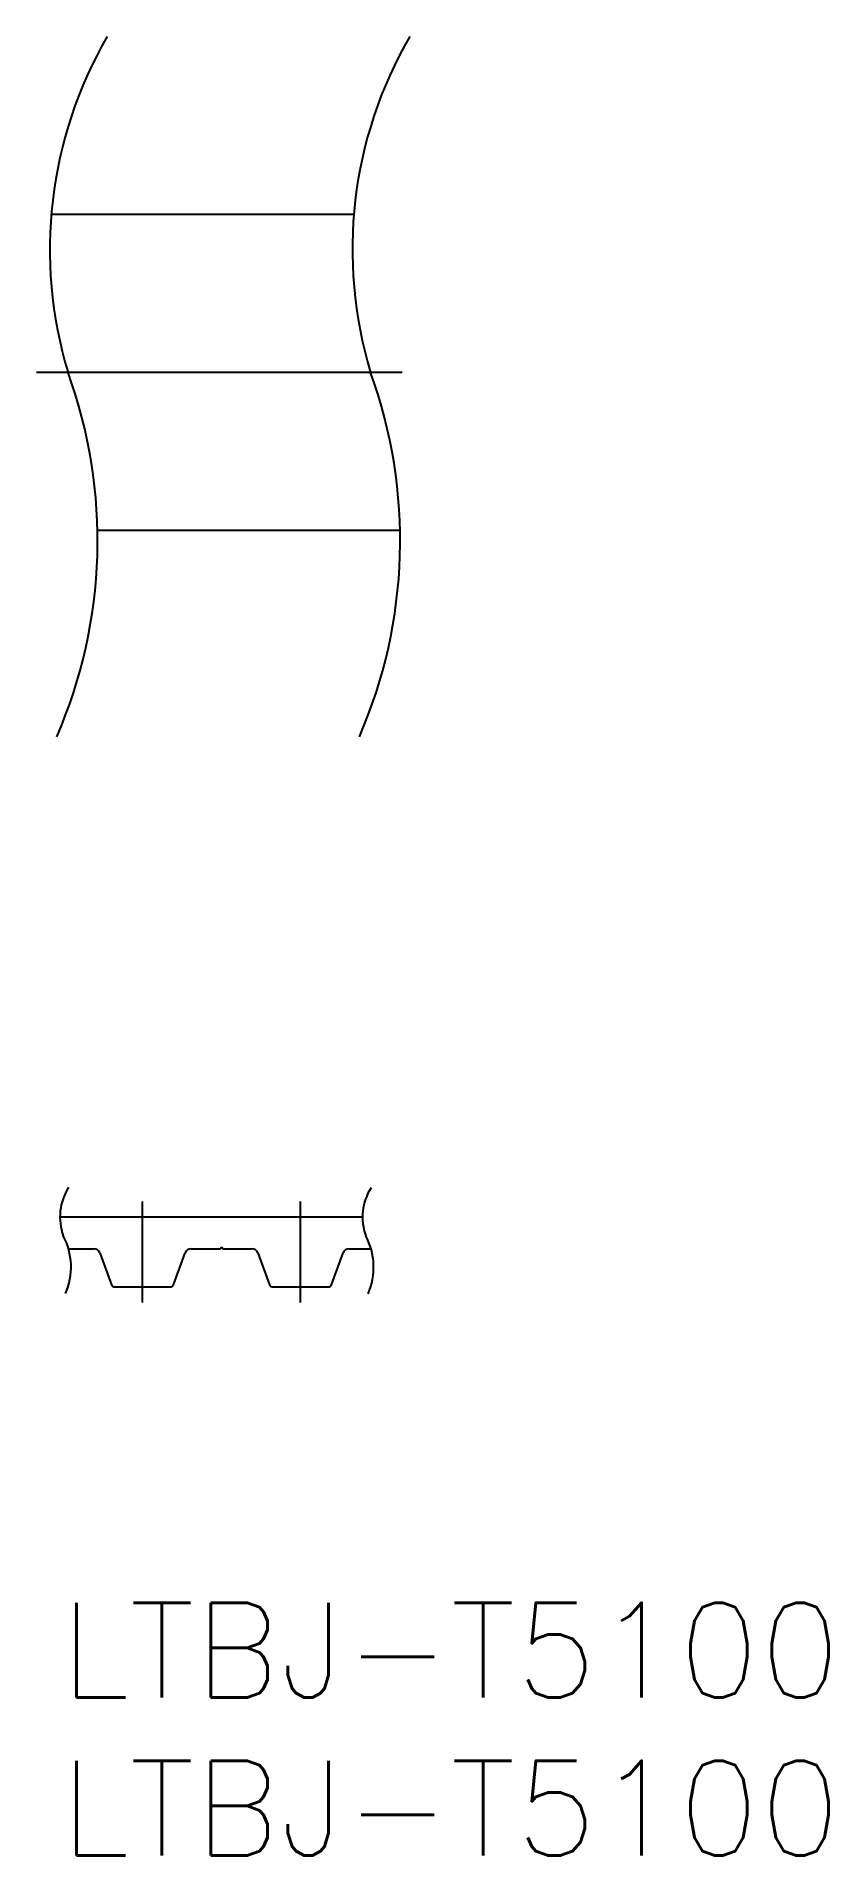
# Model space of a CAD drawing. Extents: x -0.8 to 24.3, y -8 to 49.6.
import ezdxf

# ---------------------------------------------------------------- set-up
doc = ezdxf.new("R2010")
doc.units = 0
doc.header["$LTSCALE"] = 0.5
doc.linetypes.add('CENTER', pattern=[50.8, 31.75, -6.35, 6.35, -6.35])
for name, color, linetype in [('MSM_CENTER', 1, 'CENTER'), ('MSM_CONTINUOUS', 7, 'CONTINUOUS'), ('MSM_NARROW', 5, 'CONTINUOUS'), ('MSM_PART_NUMBER', 7, 'CONTINUOUS')]:
    doc.layers.add(name, color=color, linetype=linetype)
doc.styles.get("Standard").update_dxf_attribs({"font": 'txt.shx', "height": 3, "bigfont": 'bigfont.shx'})

# ---------------------------------------------------------------- blocks, each defined once
blk = doc.blocks.new('*U10')
at = {"layer": 'MSM_PART_NUMBER'}
blk.add_text('LTBJ-T5100', height=3, dxfattribs=at).set_placement((0, -3))
blk = doc.blocks.new('*U11')
at = {"layer": 'MSM_PART_NUMBER'}
blk.add_text('LTBJ-T5100', height=3, dxfattribs=at).set_placement((0, -8))

msp = doc.modelspace()

# ---------------------------------------------------------------- linework, layer by layer
at = {"layer": 'MSM_CENTER'}
for p, q in [((10.813, 38.923), (-0.756, 38.923)), ((2.599, 9.5), (2.599, 12.7)), ((7.599, 9.5), (7.599, 12.7))]:
    msp.add_line(p, q, dxfattribs=at)
at = {"layer": 'MSM_CONTINUOUS'}
for p, q in [((9.284, 43.923), (-0.285, 43.923)), ((10.745, 33.923), (1.176, 33.923)), ((9.559, 12.2), (-0.01, 12.2)), ((0.259, 11.2), (1.062, 11.2)), ((1.25, 11.068), (1.617, 10.06)), ((3.581, 10.06), (3.948, 11.068)), ((4.136, 11.2), (5.049, 11.2)), ((5.119, 11.23), (5.079, 11.23)), ((5.149, 11.2), (6.062, 11.2)), ((6.25, 11.068), (6.617, 10.06)), ((8.581, 10.06), (8.948, 11.068)), ((9.136, 11.2), (9.828, 11.2)), ((1.699, 10), (3.499, 10)), ((6.699, 10), (8.499, 10))]:
    msp.add_line(p, q, dxfattribs=at)
for centre, radius, start, end in [((1.062, 11), 0.2, 20, 90), ((4.136, 11), 0.2, 90, 160), ((5.049, 11.22), 0.02, 270, 0), ((5.079, 11.22), 0.01, 90, 180), ((5.119, 11.22), 0.01, 0, 90), ((5.149, 11.22), 0.02, 180, 270), ((6.062, 11), 0.2, 20, 90), ((9.136, 11), 0.2, 90, 160), ((1.722, 10.118), 0.12, 208.74016, 258.76554), ((3.476, 10.118), 0.12, 281.23446, 331.25984), ((6.722, 10.118), 0.12, 208.74016, 258.76554), ((8.476, 10.118), 0.12, 281.23446, 331.25984)]:
    msp.add_arc(centre, radius, start, end, dxfattribs=at)
at = {"layer": 'MSM_NARROW'}
for centre, radius, start, end in [((13.112, 42.812), 13.443, 149.87605, 196.8151), ((22.681, 42.812), 13.443, 149.87605, 196.8151), ((-14.391, 33.606), 15.57, 336.51051, 19.9647), ((-4.821, 33.606), 15.57, 336.51051, 19.9647), ((1.738, 12.203), 1.749, 147.78066, 199.73551), ((11.308, 12.2), 1.749, 147.78066, 199.73551), ((-1.759, 10.623), 2.099, 336.33329, 28.12906), ((7.811, 10.62), 2.099, 336.33329, 28.12906)]:
    msp.add_arc(centre, radius, start, end, dxfattribs=at)

# ---------------------------------------------------------------- block references
at = {"layer": 'MSM_CONTINUOUS'}
for name in ['*U10', '*U11']:
    msp.add_blockref(name, (0, 0), dxfattribs=at)

doc.saveas('drawing.dxf')
